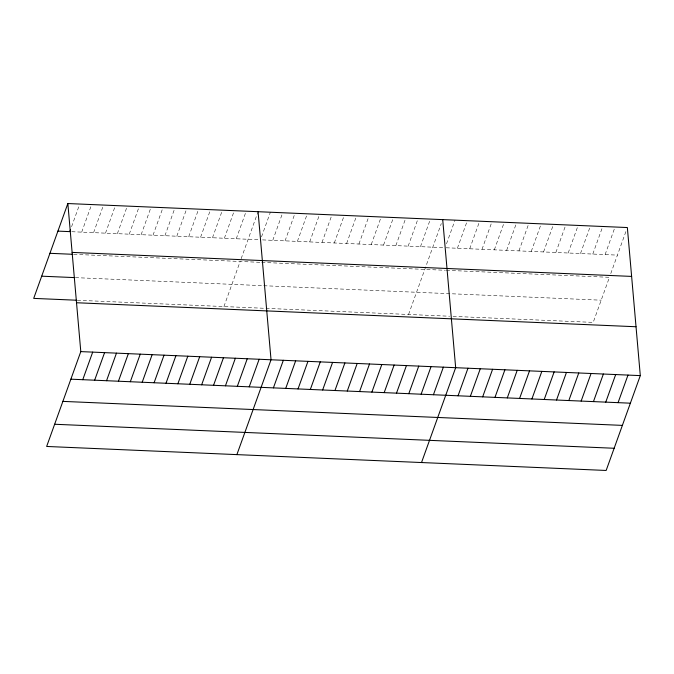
<?xml version="1.0" encoding="UTF-8"?>
<svg xmlns="http://www.w3.org/2000/svg" width="674" height="674" viewBox="0 0 674 674"><rect width="100%" height="100%" fill="white"/><g stroke="black" fill="none" stroke-linecap="round" stroke-linejoin="round"><path stroke-width="0.51" stroke-dasharray="3.37 2.53" d="M71.579 226.7L79.026 206.025M81.697 232.134L91.622 204.559M93.585 232.648L103.518 205.073M105.481 233.153L115.406 205.578M117.369 233.667L127.293 206.092M129.256 234.173L139.181 206.598M141.144 234.687L151.077 207.112M153.032 235.192L162.965 207.626M164.928 235.706L174.852 208.131M176.815 236.212L186.74 208.645M188.703 236.726L198.628 209.151M200.591 237.231L210.524 209.665M212.478 237.745L222.412 210.17M224.375 238.259L234.299 210.684M236.262 238.764L246.187 211.189M223.928 306.552L240.155 261.478M241.157 258.698L257.721 212.689M261.52 236.852L270.384 212.226M272.768 240.332L282.692 212.757M285.077 240.862L295.001 213.287M297.386 241.385L307.31 213.818M309.695 241.915L319.619 214.34M322.003 242.446L331.928 214.871M334.312 242.969L344.237 215.402M346.621 243.499L356.546 215.924M358.93 244.03L368.855 216.455M371.239 244.552L381.164 216.986M383.548 245.083L393.481 217.508M395.857 245.614L405.79 218.039M408.166 246.136L418.099 218.57M420.475 246.667L430.408 219.092M408.562 314.472L441.293 223.557M446.517 243.786L455.026 220.154M457.402 248.251L467.335 220.676M469.711 248.782L479.644 221.207M482.02 249.304L491.953 221.738M494.328 249.835L504.262 222.26M506.637 250.366L516.57 222.791M518.946 250.888L528.879 223.321M531.255 251.419L541.188 223.844M543.564 251.95L553.497 224.375M555.873 252.472L565.806 224.905M568.182 253.003L578.115 225.428M580.491 253.534L590.424 225.958M592.8 254.056L602.733 226.489M605.109 254.587L615.042 227.012M610.762 273.619L625.927 231.485M71.789 231.713L260.459 239.801M262.515 239.893L445.093 247.72M446.121 247.771L617.418 255.117M73.71 254.334L260.669 262.354M261.697 262.397L445.312 270.274M446.331 270.316L609.431 277.317L593.204 322.391L450.62 316.274M75.378 277.637L262.692 285.666M263.719 285.717L601.191 300.191M77.291 300.259L264.958 308.313M265.986 308.355L449.6 316.232"/><path stroke-width="1.01" d="M67.847 203.54L80.796 351.609L46.649 446.458L606.153 470.46L640.3 375.612L627.351 227.542L67.847 203.54L33.7 298.388L76.305 300.216M70.517 229.657L69.81 231.629L57.922 231.115M82.759 379.698L92.692 352.123M94.646 380.203L104.58 352.628M106.543 380.717L116.467 353.142M118.43 381.223L128.355 353.648M130.318 381.737L140.243 354.162M142.206 382.242L152.139 354.667M154.093 382.756L164.026 355.181M165.989 383.262L175.914 355.687M177.877 383.776L187.802 356.201M189.765 384.281L199.689 356.714M201.652 384.795L211.585 357.22M213.548 385.301L223.473 357.734M225.436 385.814L235.361 358.239M237.324 386.32L247.248 358.753M249.212 386.834L259.136 359.259M236.886 454.621L271.032 359.773L258.075 211.703M273.408 387.87L283.341 360.295M285.717 388.401L295.65 360.826M298.026 388.932L307.959 361.357M310.335 389.454L320.268 361.879M322.644 389.985L332.577 362.41M334.953 390.516L344.886 362.941M347.262 391.038L357.195 363.463M359.571 391.569L369.504 363.994M371.88 392.099L381.813 364.524M384.188 392.622L394.122 365.047M396.497 393.153L406.43 365.578M408.806 393.683L418.739 366.108M421.124 394.206L431.048 366.631M433.433 394.737L443.357 367.162M421.52 462.541L455.666 367.692L442.717 219.623M458.05 395.79L467.975 368.215M470.359 396.32L480.284 368.745M482.668 396.851L492.593 369.276M494.977 397.374L504.902 369.799M507.286 397.904L517.211 370.329M519.595 398.435L529.52 370.86M531.904 398.957L541.829 371.391M544.213 399.488L554.138 371.913M556.522 400.019L566.446 372.444M568.831 400.541L578.755 372.975M581.14 401.072L591.064 373.497M593.449 401.603L603.373 374.028M605.758 402.125L615.682 374.559M618.066 402.656L627.991 375.081M72.118 252.405L631.622 276.407M49.927 253.314L72.716 254.292M41.695 276.188L74.393 277.595M76.524 302.744L636.029 326.747M80.796 351.609L640.3 375.612M70.871 379.184L630.375 403.187M62.876 401.384L622.38 425.387M54.645 424.258L614.149 448.261"/></g></svg>
